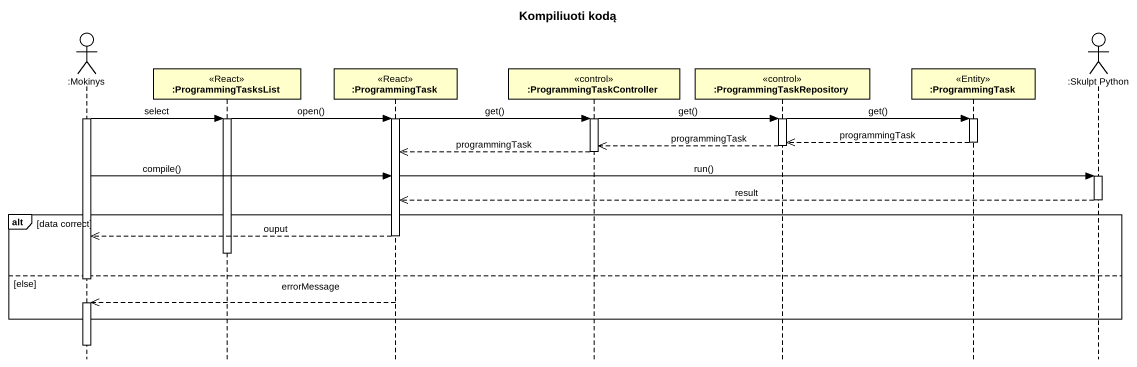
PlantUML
@startuml
title Kompiliuoti kodą
hide footbox
actor ":Mokinys" as Mokinys
participant ":ProgrammingTasksList" as ProgrammingTasksList <<React>>
participant ":ProgrammingTask" as ProgrammingTask <<React>>
participant ":ProgrammingTaskController" as ProgrammingTaskController <<control>>
participant ":ProgrammingTaskRepository" as ProgrammingTaskRepository <<control>>
participant ":ProgrammingTask" as ProgrammingTask_2 <<Entity>>
actor ":Skulpt Python" as Skulpt_Python

activate Mokinys
Mokinys -> ProgrammingTasksList : select
ProgrammingTasksList -> ProgrammingTask : open()
ProgrammingTask -> ProgrammingTaskController : get()
ProgrammingTaskRepository -> ProgrammingTask_2 : get()
ProgrammingTaskController -> ProgrammingTaskRepository : get()
activate ProgrammingTasksList
activate ProgrammingTask
activate ProgrammingTaskRepository
activate ProgrammingTaskController
activate ProgrammingTask_2
ProgrammingTask_2 -->> ProgrammingTaskRepository : programmingTask
deactivate ProgrammingTask_2
ProgrammingTaskRepository -->> ProgrammingTaskController : programmingTask
deactivate ProgrammingTaskRepository
ProgrammingTaskController -->> ProgrammingTask : programmingTask
deactivate ProgrammingTaskController
Mokinys -> ProgrammingTask : compile()
ProgrammingTask -> Skulpt_Python : run()
activate Skulpt_Python
Skulpt_Python -->> ProgrammingTask : result
deactivate Skulpt_Python
alt data correct
  ProgrammingTask -->> Mokinys : ouput
  deactivate ProgrammingTask
  deactivate ProgrammingTasksList
else else
  deactivate Mokinys
  ProgrammingTask -->> Mokinys : errorMessage
  activate Mokinys
end
deactivate Mokinys
@enduml
